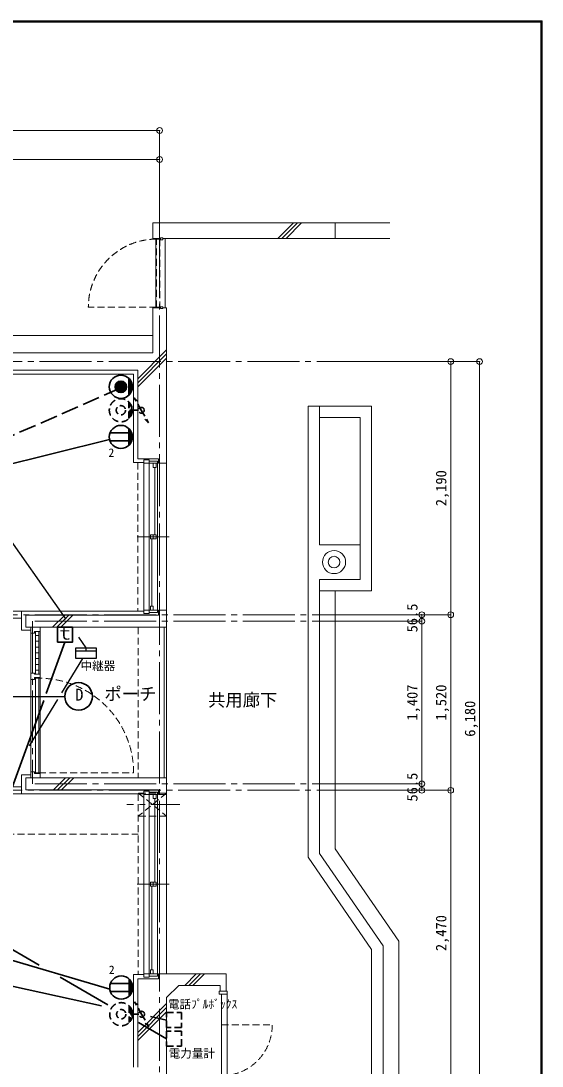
# Model space of a CAD drawing. Units: millimetres at full size, sheet at 1:50. Extents: x -9674 to 9699, y -6794 to 6791.
# Drawn here: x 5186 to 9699, y -2254 to 6791 of the extents above; entities that cross this region are included whole.
import ezdxf
from ezdxf.enums import TextEntityAlignment as Align

# ---------------------------------------------------------------- set-up
doc = ezdxf.new("R2010")
doc.units = ezdxf.units.MM
doc.header["$LTSCALE"] = 50
doc.header["$PDMODE"] = 32
doc.header["$PDSIZE"] = 50
for name, pattern in [('CHAIN1', [8, 5, -1, 1, -1]), ('CHAIN2', [12, 9, -1, 1, -1]), ('DASHED1', [1.8, 1.2, -0.6]), ('DASHED3', [4, 3, -1])]:
    doc.linetypes.add(name, pattern=pattern)
for name, color, linetype, lineweight in [('0-0_図面枠', 7, 'Continuous', 9), ('1-0_芯', 134, 'CHAIN2', 9), ('1-1_躯体', 134, 'Continuous', 9), ('1-2_間仕切', 134, 'Continuous', 9), ('1-3_建具', 134, 'Continuous', 9), ('1-6_ﾊﾞﾙｺﾆｰ・階段', 134, 'Continuous', 9), ('1-7_その他', 134, 'DASHED1', 9), ('1-8_ハッチ', 134, 'Continuous', 9), ('1-B_寸法', 134, 'Continuous', 9), ('1-C_梁', 134, 'DASHED1', 9), ('2-0_芯', 2, 'Continuous', 35), ('2-E', 2, 'Continuous', 35), ('3-0', 3, 'DASHED1', 35), ('3-2', 3, 'DASHED1', 35), ('3-3', 1, 'Continuous', 25), ('3-E', 3, 'Continuous', 35)]:
    doc.layers.add(name, color=color, linetype=linetype, lineweight=lineweight)
doc.layers.add('1-A_文字', color=134, linetype='Continuous')
doc.styles.add('ＭＳ ゴシック', font='')
doc.styles.get('ＭＳ ゴシック').set_extended_font_data('MS Gothic')

msp = doc.modelspace()

# ---------------------------------------------------------------- linework, layer by layer
at = {"layer": '0-0_図面枠'}
for p, q in [((9697.16, 6789.66), (-9672.16, 6789.66)), ((9695.4, 6787.9), (-9670.4, 6787.9)), ((-9668.64, 6786.14), (9693.64, 6786.14)), ((9691.87, 6784.38), (-9666.87, 6784.38)), ((9691.87, -6786.88), (9691.87, 6784.38)), ((9693.64, 6786.14), (9693.64, -6788.64)), ((9695.4, -6790.4), (9695.4, 6787.9)), ((9697.16, -6792.16), (9697.16, 6789.66)), ((9690.11, 6782.61), (-9665.11, 6782.61)), ((9688.35, 6780.85), (-9663.35, 6780.85)), ((9688.35, -6783.35), (9688.35, 6780.85)), ((9690.11, -6785.11), (9690.11, 6782.61))]:
    msp.add_line(p, q, dxfattribs=at)
msp.add_lwpolyline([(9698.92, -6793.93), (9698.92, 6791.43), (-9673.92, 6791.43)], dxfattribs=at)
at = {"layer": '1-0_芯'}
for p, q in [((6387.5, 4842.91), (6387.5, -3587.09)), ((-8452.5, 3842.91), (8157.5, 3842.91)), ((8157.5, 1652.91), (1987.5, 1652.91)), ((5287.5, 1596.41), (5287.5, 189.41)), ((8157.5, 1596.41), (5287.5, 1596.41)), ((8157.5, 189.41), (5287.5, 189.41)), ((-8452.5, 132.91), (8157.5, 132.91))]:
    msp.add_line(p, q, dxfattribs=at)
at = {"layer": '1-1_躯体'}
for p, q in [((6327.5, 5042.91), (6327.5, 4907.91)), ((6327.5, 4907.91), (6395, 4907.91)), ((6415, 4907.91), (7907.5, 4907.91)), ((6395, 4307.91), (6327.5, 4307.91)), ((6327.5, 4307.91), (6327.5, 3917.91)), ((6447.5, 4307.91), (6415, 4307.91)), ((6447.5, 4307.91), (6447.5, 2962.89)), ((4172.5, 3917.91), (6327.5, 3917.91)), ((6377.5, 3002.89), (6197.5, 3002.89)), ((6377.5, 3002.89), (6377.5, 2962.89)), ((6377.5, 2962.89), (6447.5, 2962.89)), ((6377.5, 1648.91), (5227.5, 1648.91)), ((6377.5, 1648.91), (6377.5, 1692.89)), ((6447.5, 241.91), (6447.5, 96.89)), ((6377.5, 136.91), (5227.5, 136.91)), ((6197.5, -1497.09), (6197.5, -2262.09)), ((6197.5, -1497.09), (6377.5, -1497.09)), ((6377.5, -1497.09), (6377.5, -1455.09)), ((6377.5, -1455.09), (6447.5, -1455.09)), ((6447.5, -1455.09), (6962.5, -1455.09)), ((6962.5, -1605.09), (6962.5, -1455.09)), ((6447.5, -1661.15), (6553.57, -1555.09)), ((6553.57, -1555.09), (6912.5, -1555.09)), ((6912.5, -1605.09), (6912.5, -1555.09)), ((6912.5, -1605.09), (6962.5, -1605.09)), ((6447.5, -3013.02), (6447.5, -1661.15))]:
    msp.add_line(p, q, dxfattribs=at)
for points in [[(6327.5, 5042.91), (7907.5, 5042.91), (7907.5, 4907.91)], [(4212.5, 3767.91), (6197.5, 3767.91), (6197.5, 3002.89)], [(6447.5, 1543.91), (5227.5, 1543.91), (5227.5, 1648.91)], [(6377.5, 1692.89), (6447.5, 1692.89), (6447.5, 1543.91)], [(6447.5, 241.91), (5227.5, 241.91), (5227.5, 136.91)], [(6377.5, 136.91), (6377.5, 96.89), (6447.5, 96.89)]]:
    msp.add_lwpolyline(points, dxfattribs=at)
at = {"layer": '1-2_間仕切'}
for p, q in [((5192.5, 1683.91), (3667.5, 1683.91)), ((5192.5, 1622.91), (3667.5, 1622.91)), ((5192.5, 162.91), (3667.5, 162.91)), ((5192.5, 101.91), (3667.5, 101.91))]:
    msp.add_line(p, q, dxfattribs=at)
at = {"layer": '1-3_建具'}
for p, q in [((6355, 4907.91), (6355, 4307.91)), ((6435, 4307.91), (6435, 4907.91)), ((6415, 4317.91), (6395, 4317.91)), ((6395, 4317.91), (6395, 4302.91)), ((6395, 4302.91), (6415, 4302.91)), ((6415, 4302.91), (6415, 4317.91)), ((6250.5, 2992.89), (6251.53, 2992.89)), ((6250.5, 2992.89), (6297.5, 2992.89)), ((6297.5, 2992.89), (6297.5, 2962.89)), ((6250.5, 1692.89), (6250.5, 2962.89)), ((6367.5, 2982.89), (6297.5, 2982.89)), ((6297.5, 2962.89), (6367.5, 2962.89)), ((6297.5, 2947.89), (6297.5, 2962.89)), ((6297.5, 2947.89), (6297.5, 1707.89)), ((6332.5, 2927.89), (6332.5, 2962.89)), ((6356.5, 2927.89), (6332.5, 2927.89)), ((6344.5, 2345.39), (6344.5, 2927.89)), ((6356.5, 2927.89), (6356.5, 2962.89)), ((6367.5, 2982.89), (6367.5, 2947.89)), ((6367.5, 2947.89), (6367.5, 1707.89)), ((6447.5, 1692.89), (6447.5, 2962.89)), ((6470.98, 2327.89), (6194.02, 2327.89)), ((6308.5, 2345.39), (6308.5, 2310.39)), ((6308.5, 2345.39), (6356.5, 2345.39)), ((6308.5, 2310.39), (6356.5, 2310.39)), ((6320.5, 2310.39), (6320.5, 1727.89)), ((6332.5, 2345.39), (6332.5, 2310.39)), ((6356.5, 2345.39), (6356.5, 2310.39)), ((6308.5, 1727.89), (6332.5, 1727.89)), ((6308.5, 1727.89), (6308.5, 1692.89)), ((6332.5, 1727.89), (6332.5, 1692.89)), ((6250.5, 1692.89), (6297.5, 1692.89)), ((6250.5, 1662.89), (6250.5, 1692.89)), ((6250.5, 1662.89), (6251.53, 1662.89)), ((6250.5, 1662.89), (6297.5, 1662.89)), ((6297.5, 1707.89), (6297.5, 1692.89)), ((6297.5, 1692.89), (6367.5, 1692.89)), ((6297.5, 1662.89), (6297.5, 1692.89)), ((6367.5, 1672.89), (6297.5, 1672.89)), ((6367.5, 1672.89), (6367.5, 1707.89)), ((5272.5, 1543.91), (5272.5, 1492.91)), ((5352.5, 1507.91), (5352.5, 1543.91)), ((5272.5, 1528.91), (5272.5, 1507.91)), ((5302.5, 1492.91), (5272.5, 1492.91)), ((5272.5, 1147.91), (5272.5, 1492.91)), ((5312.5, 1137.91), (5312.5, 1507.91)), ((5312.5, 1472.91), (5342.5, 1472.91)), ((5342.5, 1137.91), (5342.5, 1507.91)), ((5352.5, 1507.91), (5352.5, 1137.91)), ((5312.5, 1422.91), (5342.5, 1422.91)), ((5312.5, 1372.91), (5342.5, 1372.91)), ((5312.5, 1322.91), (5342.5, 1322.91)), ((5312.5, 1272.91), (5342.5, 1272.91)), ((5312.5, 1222.91), (5342.5, 1222.91)), ((5272.5, 1147.91), (5272.5, 1092.91)), ((5302.5, 1092.91), (5272.5, 1092.91)), ((5272.5, 1092.91), (5272.5, 292.91)), ((5302.5, 1092.91), (5302.5, 1107.91)), ((5312.5, 1172.91), (5342.5, 1172.91)), ((5312.5, 282.91), (5312.5, 1102.91)), ((5342.5, 1102.91), (5312.5, 1102.91)), ((5342.5, 282.91), (5342.5, 1102.91)), ((5352.5, 277.91), (5352.5, 1107.91)), ((5302.5, 292.91), (5272.5, 292.91)), ((5272.5, 241.91), (5272.5, 292.91)), ((5272.5, 256.91), (5272.5, 277.91)), ((5342.5, 282.91), (5312.5, 282.91)), ((5352.5, 277.91), (5352.5, 241.91)), ((6250.5, 126.89), (6251.53, 126.89)), ((6250.5, 126.89), (6297.5, 126.89)), ((6250.5, -1455.09), (6250.5, 96.89)), ((6297.5, 126.89), (6297.5, 96.89)), ((6367.5, 116.89), (6297.5, 116.89)), ((6297.5, 96.89), (6367.5, 96.89)), ((6297.5, 81.89), (6297.5, 96.89)), ((6332.5, 61.89), (6332.5, 96.89)), ((6356.5, 61.89), (6356.5, 96.89)), ((6367.5, 116.89), (6367.5, 81.89)), ((6447.5, -1455.09), (6447.5, 96.89)), ((6297.5, 81.89), (6297.5, -1440.09)), ((6356.5, 61.89), (6332.5, 61.89)), ((6344.5, -661.6), (6344.5, 61.89)), ((6367.5, 81.89), (6367.5, -1440.09)), ((6470.98, -679.1), (6194.02, -679.1)), ((6308.5, -661.6), (6308.5, -696.6)), ((6308.5, -661.6), (6356.5, -661.6)), ((6308.5, -696.6), (6356.5, -696.6)), ((6320.5, -696.6), (6320.5, -1420.09)), ((6332.5, -661.6), (6332.5, -696.6)), ((6356.5, -661.6), (6356.5, -696.6)), ((6297.5, -1440.09), (6297.5, -1455.09)), ((6308.5, -1420.09), (6332.5, -1420.09)), ((6308.5, -1420.09), (6308.5, -1455.09)), ((6332.5, -1420.09), (6332.5, -1455.09)), ((6367.5, -1475.09), (6367.5, -1440.09)), ((6250.5, -1485.09), (6251.53, -1485.09)), ((6250.5, -1485.09), (6297.5, -1485.09)), ((6297.5, -1455.09), (6367.5, -1455.09)), ((6297.5, -1485.09), (6297.5, -1455.09)), ((6367.5, -1475.09), (6297.5, -1475.09)), ((6902.5, -1630.09), (6902.5, -1605.09)), ((6972.5, -1630.09), (6902.5, -1630.09)), ((6922.5, -1630.09), (6922.5, -3044.09)), ((6972.5, -3044.09), (6972.5, -1630.09))]:
    msp.add_line(p, q, dxfattribs=at)
at = {"layer": '1-3_建具', "linetype": 'DASHED1'}
for p, q in [((6360, 4312.91), (6360, 4902.91)), ((6360, 4902.91), (6390, 4902.91)), ((6390, 4902.91), (6390, 4312.91)), ((6360, 4312.91), (5770, 4312.91)), ((6390, 4312.91), (6360, 4312.91)), ((5342.5, 282.91), (6162.5, 282.91)), ((6922.5, -1897.09), (7362.5, -1897.09))]:
    msp.add_line(p, q, dxfattribs=at)
at = {"layer": '1-3_建具'}
msp.add_lwpolyline([(6395, 4897.91), (6415, 4897.91), (6415, 4912.91), (6395, 4912.91)], close=True, dxfattribs=at)
for points in [[(6250.5, 2992.89), (6250.5, 2962.89), (6297.5, 2962.89)], [(5302.5, 1492.91), (5302.5, 1507.91), (5352.5, 1507.91)], [(5272.5, 1147.91), (5302.5, 1147.91), (5302.5, 1137.91), (5352.5, 1137.91)], [(5302.5, 1107.91), (5352.5, 1107.91), (5352.5, 1137.91)], [(5302.5, 292.91), (5302.5, 277.91), (5352.5, 277.91)], [(6250.5, 126.89), (6250.5, 96.89), (6297.5, 96.89)], [(6250.5, -1485.09), (6250.5, -1455.09), (6297.5, -1455.09)], [(6902.5, -1605.09), (6972.5, -1605.09), (6972.5, -1630.09)]]:
    msp.add_lwpolyline(points, dxfattribs=at)
at = {"layer": '1-3_建具', "linetype": 'DASHED1'}
for centre, radius, start, end in [((6360, 4312.91), 590, 90, 180), ((5342.5, 282.91), 820, 0, 90), ((6922.5, -1897.09), 440, 270, 0)]:
    msp.add_arc(centre, radius, start, end, dxfattribs=at)
at = {"layer": '1-6_ﾊﾞﾙｺﾆｰ・階段'}
for p, q in [((4257.5, 4067.91), (6327.5, 4067.91)), ((7672.5, 3457.91), (7672.5, -445.08)), ((7672.5, 3457.91), (7772.5, 3457.91)), ((7772.5, 2257.91), (7772.5, 3357.91)), ((7772.5, 2257.91), (8122.5, 2257.91)), ((7772.5, -414.02), (7772.5, 1857.91)), ((7907.5, -372.09), (7907.5, 1857.91)), ((6427.5, 1543.91), (6427.5, 241.91)), ((6447.5, 1543.91), (6447.5, 241.91)), ((7672.5, -445.08), (8222.5, -1245.08)), ((7772.5, -414.02), (8322.5, -1214.02)), ((7907.5, -372.09), (8457.5, -1172.09)), ((8457.5, -2959.72), (8457.5, -1172.09)), ((8222.5, -2959.72), (8222.5, -1245.08)), ((8322.5, -2959.72), (8322.5, -1214.02))]:
    msp.add_line(p, q, dxfattribs=at)
for radius in [100, 50]:
    msp.add_circle((7897.5, 2107.91), radius, dxfattribs=at)
at = {"layer": '1-7_その他'}
for p in [(6447.5, 109.41), (6447.5, -90.59)]:
    msp.add_line(p, (6202.9, -90.59), dxfattribs=at)
at = {"layer": '1-7_その他', "linetype": 'CHAIN1'}
msp.add_line((6562.5, 9.41), (6102.9, 9.41), dxfattribs=at)
at = {"layer": '1-7_その他'}
msp.add_lwpolyline([(6447.5, 109.41), (6202.9, 109.41), (6447.5, -90.59)], dxfattribs=at)
at = {"layer": '1-8_ハッチ'}
for p, q in [((7410.76, 4907.91), (7545.76, 5042.91)), ((7446.11, 4907.91), (7581.11, 5042.91)), ((7481.47, 4907.91), (7616.47, 5042.91)), ((6197.5, 3694.66), (6447.5, 3944.66)), ((6197.5, 3659.3), (6447.5, 3909.3)), ((6197.5, 3623.95), (6447.5, 3873.95)), ((4202.5, 3732.91), (6162.5, 3732.91)), ((6162.5, 3732.91), (6162.5, 2969.89)), ((6250.5, 2969.89), (6162.5, 2969.89)), ((5192.5, 1518.91), (5192.5, 1683.91)), ((5192.5, 1683.91), (6250.5, 1683.91)), ((5460.97, 1543.91), (5565.97, 1648.91)), ((5496.33, 1543.91), (5601.33, 1648.91)), ((5531.68, 1543.91), (5636.68, 1648.91)), ((5192.5, 1518.91), (5272.5, 1518.91)), ((5192.5, 266.91), (5272.5, 266.91)), ((5192.5, 266.91), (5192.5, 101.91)), ((5468.18, 136.91), (5573.18, 241.91)), ((5503.54, 136.91), (5608.54, 241.91)), ((5538.89, 136.91), (5643.89, 241.91)), ((5192.5, 101.91), (6250.5, 101.91)), ((6162.5, -1462.09), (6162.5, -2262.09)), ((6162.5, -1462.09), (6250.5, -1462.09)), ((6604.61, -1555.09), (6704.61, -1455.09)), ((6639.97, -1555.09), (6739.97, -1455.09)), ((6675.32, -1555.09), (6775.32, -1455.09)), ((6197.5, -1962.2), (6447.5, -1712.2)), ((6197.5, -1997.55), (6447.5, -1747.55)), ((6197.5, -2032.91), (6447.5, -1782.91))]:
    msp.add_line(p, q, dxfattribs=at)
at = {"layer": '1-B_寸法'}
for p, q in [((1987.5, 5842.91), (6387.5, 5842.91)), ((6387.5, 5842.91), (6387.5, 4842.91)), ((2787.5, 5592.91), (6387.5, 5592.91)), ((7907.5, 5042.91), (8380.95, 5042.91)), ((7907.5, 4907.91), (8380.95, 4907.91)), ((8157.5, 3842.91), (9157.5, 3842.91)), ((8907.5, 3842.91), (8907.5, 1652.91)), ((9157.5, 3842.91), (9157.5, -2337.09)), ((7772.5, 3457.91), (8222.5, 3457.91)), ((7772.5, 3357.91), (7772.5, 3457.91)), ((8222.5, 1857.91), (8222.5, 3457.91)), ((7772.5, 3357.91), (8122.5, 3357.91)), ((8122.5, 1957.91), (8122.5, 3357.91)), ((7772.5, 1957.91), (8122.5, 1957.91)), ((7772.5, 1857.91), (7772.5, 1957.91)), ((7772.5, 1857.91), (8222.5, 1857.91)), ((8157.5, 1652.91), (8907.5, 1652.91)), ((8907.5, 1652.91), (8907.5, 132.91)), ((8157.5, 1596.41), (8657.5, 1596.41)), ((8157.5, 189.41), (8657.5, 189.41)), ((8657.5, 132.91), (8657.5, 189.41)), ((8157.5, 132.91), (8907.5, 132.91)), ((8907.5, 132.91), (8907.5, -2337.09))]:
    msp.add_line(p, q, dxfattribs=at)
msp.add_lwpolyline([(8657.5, 189.41), (8657.5, 1596.41), (8657.5, 1652.91)], dxfattribs=at)
for p in [(6387.5, 5842.91), (6387.5, 5592.91), (8907.5, 3842.91), (9157.5, 3842.91), (8657.5, 1652.91), (8907.5, 1652.91), (8657.5, 1596.41), (8657.5, 189.41), (8657.5, 132.91), (8907.5, 132.91)]:
    msp.add_point(p, dxfattribs=at)
at = {"layer": '1-C_梁'}
for p, q in [((6197.5, 2969.89), (6197.5, 1683.91)), ((6202.9, 1543.91), (6202.9, 241.91)), ((6202.9, 101.91), (6202.9, -1462.09)), ((2817.5, -247.09), (6202.9, -247.09))]:
    msp.add_line(p, q, dxfattribs=at)
at = {"layer": '2-0_芯'}
for p, q in [((6121.65, 3262.6), (6121.65, 3119.77)), ((6124.65, 3259.53), (6124.65, 3122.85)), ((4542.79, 2818.86), (5954.03, 3169.37)), ((5957.94, 3226.19), (6145.33, 3226.19)), ((6130.65, 3252.5), (6130.65, 3129.88)), ((6136.65, 3243.87), (6136.65, 3138.51)), ((6142.65, 3232.65), (6142.65, 3149.72)), ((6148.65, 3215.51), (6148.65, 3166.87)), ((5957.94, 3156.19), (6145.33, 3156.19)), ((4278.77, 939.24), (5567.26, 945.48)), ((5345.67, -1380.93), (4581.12, -939.9)), ((4645.71, -1203.5), (5955.86, -1588.27)), ((5937.85, -1722.54), (5526.35, -1485.16)), ((6124.83, -1645.1), (6124.83, -1502.27)), ((6127.83, -1642.03), (6127.83, -1505.35)), ((6133.83, -1635), (6133.83, -1512.38)), ((6139.83, -1626.37), (6139.83, -1521.01)), ((6145.83, -1615.15), (6145.83, -1532.22)), ((5961.12, -1538.69), (6148.51, -1538.69)), ((5961.12, -1608.69), (6148.51, -1608.69)), ((6151.83, -1598.01), (6151.83, -1549.37)), ((6447.5, -2016.53), (6205.28, -1876.81))]:
    msp.add_line(p, q, dxfattribs=at)
at = {"layer": '2-0_芯', "linetype": 'DASHED1'}
msp.add_lwpolyline([(6577.5, -2081.53), (6577.5, -1951.53), (6447.5, -1951.53), (6447.5, -2081.53)], close=True, dxfattribs=at)
at = {"layer": '2-0_芯'}
for centre in [(6051.64, 3191.19), (6054.81, -1573.69)]:
    msp.add_circle(centre, 100.02, dxfattribs=at)
at = {"layer": '2-E'}
msp.add_circle((5686.03, 946.06), 118.77, dxfattribs=at)
at = {"layer": '3-0'}
msp.add_lwpolyline([(6577.5, -1790.51), (6577.5, -1920.51), (6447.5, -1920.51), (6447.5, -1790.51)], close=True, dxfattribs=at)
at = {"layer": '3-2'}
for p, q in [((6228.58, 3422.05), (6166.08, 3530.3)), ((6166.08, 3530.3), (6196.98, 3499.4)), ((6121.64, 3350.64), (6121.64, 3493.46)), ((6127.64, 3357.06), (6127.64, 3487.04)), ((6133.64, 3364.81), (6133.64, 3479.29)), ((6139.64, 3374.55), (6139.64, 3469.55)), ((6145.64, 3387.93), (6145.64, 3456.17)), ((6151.64, 3422.05), (6203.58, 3422.05)), ((6169.26, -1696.3), (6200.16, -1727.2)), ((6231.76, -1804.55), (6169.26, -1696.3)), ((6124.81, -1733.14), (6124.81, -1875.96)), ((6130.81, -1739.56), (6130.81, -1869.54)), ((6136.81, -1747.31), (6136.81, -1861.79)), ((6142.81, -1757.05), (6142.81, -1852.05)), ((6148.81, -1770.43), (6148.81, -1838.67)), ((6154.81, -1804.55), (6206.76, -1804.55))]:
    msp.add_line(p, q, dxfattribs=at)
for points in [[(6228.58, 3422.05), (6291.08, 3313.8), (6260.18, 3344.7)], [(6231.76, -1804.55), (6294.26, -1912.8), (6263.36, -1881.9)]]:
    msp.add_lwpolyline(points, dxfattribs=at)
for centre, radius in [((6051.64, 3422.05), 100), ((6051.64, 3422.05), 40), ((6228.58, 3422.05), 25), ((6054.81, -1804.55), 100), ((6054.81, -1804.55), 40), ((6231.76, -1804.55), 25)]:
    msp.add_circle(centre, radius, dxfattribs=at)
at = {"layer": '3-3'}
for p, q in [((4703.66, 2851.42), (5576.23, 1612.92)), ((5685.69, 1457.55), (5749.16, 1367.46)), ((5749.16, 1367.46), (5749.16, 1339.46)), ((5720.11, 1272.85), (5538.56, 977.18)), ((5660.46, 1339.46), (5837.85, 1339.46)), ((5503.31, 919.77), (5257.27, 519.08))]:
    msp.add_line(p, q, dxfattribs=at)
msp.add_lwpolyline([(5660.46, 1367.46), (5837.85, 1367.46), (5837.85, 1272.85), (5660.46, 1272.85)], close=True, dxfattribs=at)
at = {"layer": '3-E'}
for p, q in [((6001.64, 3625.16), (6101.64, 3625.16)), ((6001.89, 3630.16), (6101.39, 3630.16)), ((6001.89, 3620.16), (6101.39, 3620.16)), ((6002.65, 3635.16), (6100.63, 3635.16)), ((6003.94, 3640.16), (6099.33, 3640.16)), ((6005.81, 3645.16), (6097.46, 3645.16)), ((6008.34, 3650.16), (6094.94, 3650.16)), ((6011.64, 3655.16), (6091.64, 3655.16)), ((6015.93, 3660.16), (6087.34, 3660.16)), ((6021.64, 3665.16), (6081.64, 3665.16)), ((6029.84, 3670.16), (6073.43, 3670.16)), ((6121.64, 3553.75), (6121.64, 3696.58)), ((6127.64, 3560.17), (6127.64, 3690.15)), ((6133.64, 3567.93), (6133.64, 3682.4)), ((6139.64, 3577.66), (6139.64, 3672.66)), ((6145.64, 3591.04), (6145.64, 3659.28)), ((6002.65, 3615.16), (6100.63, 3615.16)), ((6003.94, 3610.16), (6099.33, 3610.16)), ((6005.81, 3605.16), (6097.46, 3605.16)), ((6008.34, 3600.16), (6094.94, 3600.16)), ((6011.64, 3595.16), (6091.64, 3595.16)), ((6015.93, 3590.16), (6087.34, 3590.16)), ((6021.64, 3585.16), (6081.64, 3585.16)), ((6029.84, 3580.16), (6073.43, 3580.16)), ((5405.38, 969.62), (5567.44, 1413.91)), ((5008.31, -118.94), (5383.61, 909.94)), ((5883.37, -1732.16), (819.77, -624.95)), ((6447.5, -1855.51), (6309.7, -1825.38))]:
    msp.add_line(p, q, dxfattribs=at)
at = {"layer": '3-E', "linetype": 'DASHED3'}
msp.add_line((6045.52, 3611.98), (4796.39, 3065.22), dxfattribs=at)
at = {"layer": '3-E'}
msp.add_lwpolyline([(5502.44, 1413.91), (5502.44, 1543.91), (5632.44, 1543.91), (5632.44, 1413.91)], close=True, dxfattribs=at)
for radius in [100, 50]:
    msp.add_circle((6051.64, 3625.16), radius, dxfattribs=at)

# ---------------------------------------------------------------- texts
at = {"layer": '1-A_文字', "style": 'ＭＳ ゴシック'}
for s, p in [('ポーチ', (5909.08, 879.62)), ('共用廊下', (6806.24, 826.57))]:
    msp.add_text(s, height=110, dxfattribs=at).set_placement(p, align=Align.BOTTOM_LEFT)
at = {"layer": '1-B_寸法', "style": 'ＭＳ ゴシック'}
for s, p in [('2,190', (8897.5, 2591.66)), ('56.5', (8647.5, 1499.66)), ('1,407', (8647.5, 736.66)), ('1,520', (8897.5, 736.66)), ('6,180', (9147.5, 596.66)), ('56.5', (8647.5, 36.16)), ('2,470', (8897.5, -1258.34))]:
    msp.add_text(s, height=91.64, rotation=90, dxfattribs=at).set_placement(p, align=Align.BOTTOM_LEFT)
at = {"layer": '2-0_芯', "color": 7, "style": 'ＭＳ ゴシック'}
for p in [(5944.31, 2996.08), (5947.48, -1478.58)]:
    msp.add_text('2', height=73.31, dxfattribs=at).set_placement(p, align=Align.BOTTOM_LEFT)
at = {"layer": '2-E', "color": 7, "style": 'ＭＳ ゴシック'}
for s, height, p in [('ｔ', 110, (5492.44, 1403.91)), ('D', 104.5, (5656.51, 877.15)), ('電力量計', 73.31, (6466.02, -2202.45))]:
    msp.add_text(s, height=height, dxfattribs=at).set_placement(p, align=Align.BOTTOM_LEFT)
at = {"layer": '3-E', "color": 7, "style": 'ＭＳ ゴシック'}
for s, p in [('中継器', (5703.07, 1150.84)), ('電話ﾌﾟﾙﾎﾞｯｸｽ', (6459.43, -1776.88))]:
    msp.add_text(s, height=73.31, dxfattribs=at).set_placement(p, align=Align.BOTTOM_LEFT)

doc.saveas('drawing.dxf')
